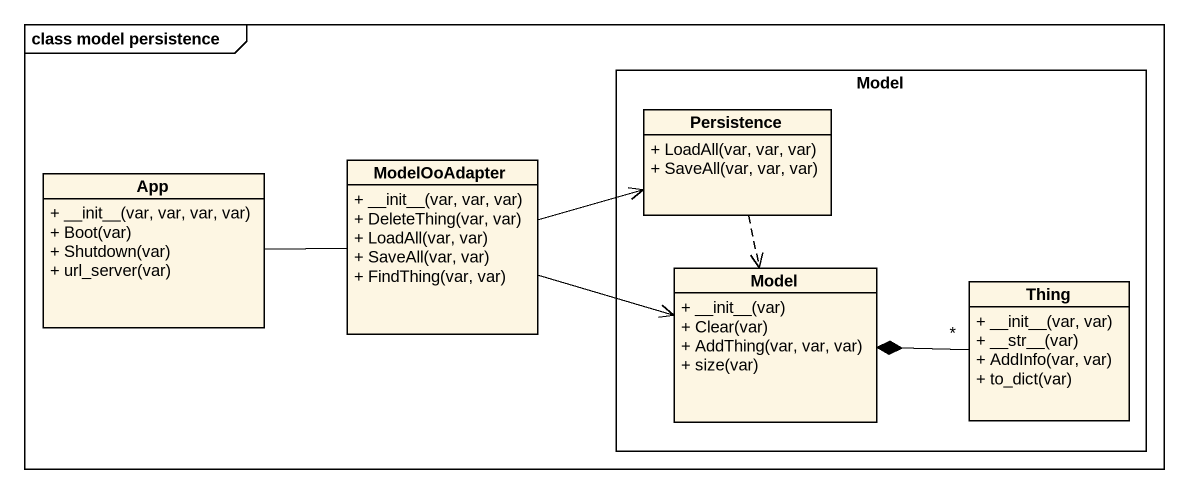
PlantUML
@startuml
mainframe class model persistence
hide circle
hide empty members
skinparam classAttributeIconSize 0
rectangle Model {
  class Persistence {
    + LoadAll(var, var, var)
    + SaveAll(var, var, var)
  }
  class "Model" as Model_2 {
    + ~__init~__(var)
    + Clear(var)
    + AddThing(var, var, var)
    + size(var)
  }
  class Thing {
    + ~__init~__(var, var)
    + ~__str~__(var)
    + AddInfo(var, var)
    + to_dict(var)
  }
}
class App {
  + ~__init~__(var, var, var, var)
  + Boot(var)
  + Shutdown(var)
  + url_server(var)
}
class ModelOoAdapter {
  + ~__init~__(var, var, var)
  + DeleteThing(var, var)
  + LoadAll(var, var)
  + SaveAll(var, var)
  + FindThing(var, var)
}
Persistence ..> Model_2
App -right- ModelOoAdapter
ModelOoAdapter -right-> Persistence
ModelOoAdapter -right-> Model_2
Thing "*" -left-* Model_2
@enduml
